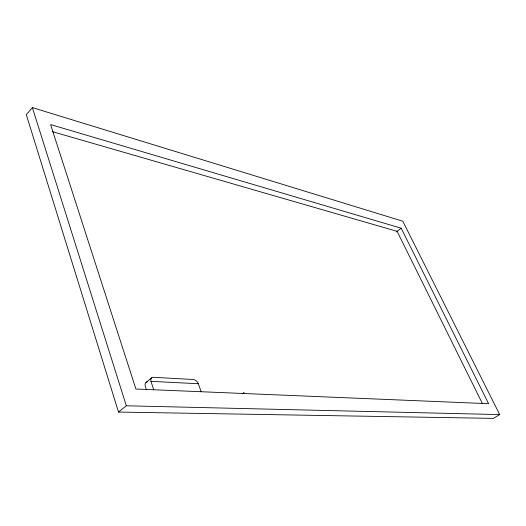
<?xml version="1.0" encoding="UTF-8"?>
<svg xmlns="http://www.w3.org/2000/svg" width="526" height="526" viewBox="0 0 526 526"><rect width="100%" height="100%" fill="white"/><g stroke="black" fill="none" stroke-linecap="round" stroke-linejoin="round"><path stroke-width="0.79" d="M32.388 107.62L26.3 114.681L118.508 412.055L493.401 418.38L499.7 414.593L402.817 221.222L32.388 107.62L126.312 405.776L118.508 412.055M146.09 382.369L151.777 377.76M396.394 231.927L401.187 228.212L488.615 403.705L135.905 389.016L50.608 124.577L401.187 228.212M242.243 393.724L244.189 392.718L243.88 392.6M126.312 405.776L499.7 414.593M153.724 389.759L150.936 381.343L198.335 383.737L201.175 391.732M52.298 131.605L397.137 231.348L482.441 403.646M146.478 389.766L145.229 385.952A5.227 3.419 50.8 0 1 147.319 381.915M198.335 383.737A5.023 3.117 52.3 0 0 193.312 379.496L153.48 377.306A5.253 3.406 50.8 0 0 150.936 381.343"/></g></svg>
